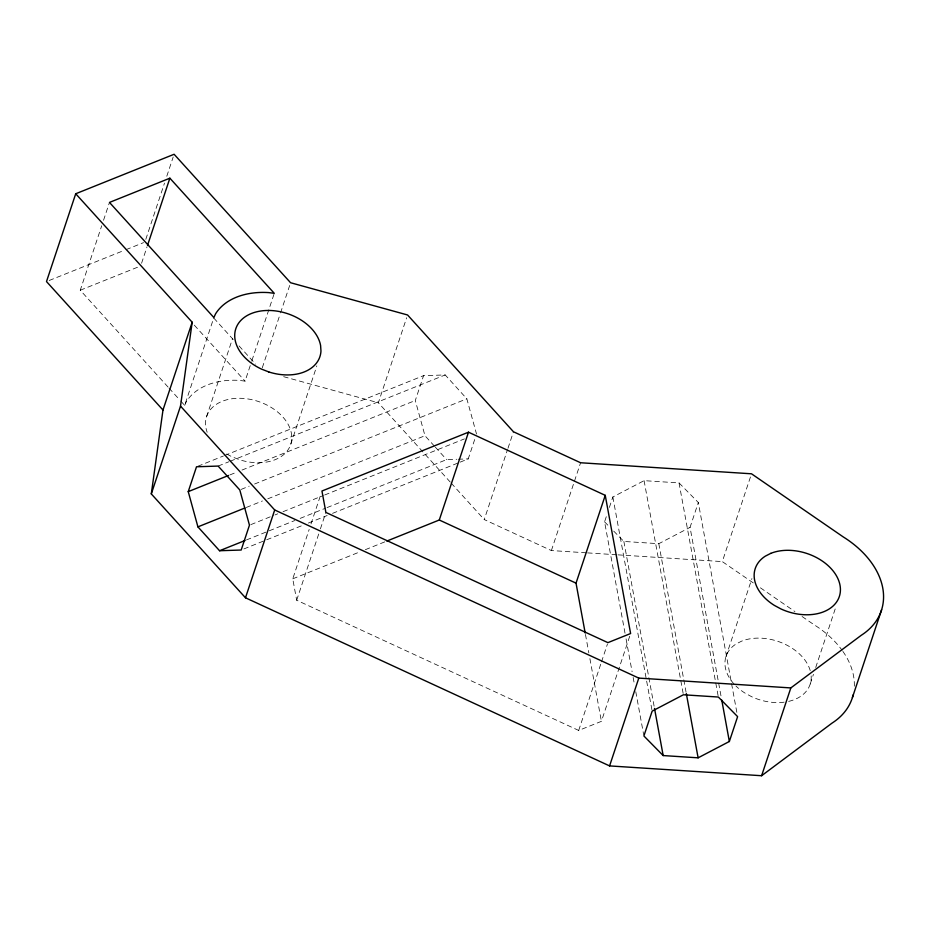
<?xml version="1.0" encoding="UTF-8"?>
<svg xmlns="http://www.w3.org/2000/svg" width="930" height="930" viewBox="0 0 930 930"><rect width="100%" height="100%" fill="white"/><g stroke="black" fill="none" stroke-linecap="round" stroke-linejoin="round"><path stroke-width="0.7" stroke-dasharray="4.65 3.49" d="M168.074 387.078L80.259 290.23L101.719 225.746M103.544 220.259L109.473 202.426M145.801 239.336L164.517 183.082M166.796 176.223L173.189 157.019M141.569 263.248L147.056 246.776M180.769 401.063L184.663 405.375L213.877 317.56M206.483 416.931L232.488 338.729M184.663 405.375L186.326 401.725A69.111 47.756 18.4 0 1 239.452 380.405L245.067 381.126L251.46 361.921M251.914 360.549L274.28 293.322M262.283 367.792L280.081 314.282M280.535 312.91L289.672 285.475M290.823 444.087L316.839 365.885M629.703 636.271L601.408 721.343L578.693 730.445L296.682 600.234L292.752 578.82L309.178 529.426M311.004 523.939L321.048 493.76M296.682 600.234L319.955 530.263M320.408 528.891L325.884 512.43M450.248 482.066L378.359 402.783L406.654 317.723M434.391 446.109L424.975 435.728L415.303 400.505L423.569 375.65L445.203 374.941L466.848 398.819L476.52 434.043M460.187 462.129L468.243 458.897L475.649 436.658M586.144 552.804L551.374 550.56L484.251 519.568L507.524 449.597M507.989 448.225L513.465 431.764M551.374 550.56L580.587 462.756M625.018 633.191L604.581 521.846L606.755 515.301M609.371 507.454L612.847 496.992L644.083 480.659L679.028 482.914L698.314 502.514L737.362 715.205M578.693 730.445L601.059 663.218M601.512 661.846L607.453 644.013M720.971 695.814L690.048 527.368L698.314 502.514M753.265 582.901L722.308 561.604L751.056 475.172M725.9 656.778L751.917 578.565M810.251 683.934L813.448 674.32M815.726 667.461L836.268 605.721M613.719 531.135L623.867 541.446L658.8 543.701L690.048 527.368M49.197 280.488L124.678 250.193M126.027 249.659L143.546 242.625M80.259 290.23L140.663 265.992M197.858 466.244L223.386 456.002M224.723 455.456L423.569 375.65M218.143 466.07L228.885 461.757M230.233 461.222L445.203 374.941M229.896 474.916L236.615 472.219M241.986 470.069L415.303 400.505M241.126 489.413L249.194 486.169M254.564 484.019L466.848 398.819M246.287 507.454L262.411 500.979M267.782 498.829L424.975 435.728M250.798 524.636L273.641 515.464M274.989 514.929L277.675 513.848M283.046 511.698L323.349 495.516M324.698 494.981L464.419 438.902M246.438 539.946L267.933 531.321M269.27 530.786L294.798 520.533M300.169 518.382L325.698 508.14M327.046 507.594L446.621 459.606L456.711 459.269M243.881 548.944L265.376 540.318M266.712 539.784L302.994 525.218M308.365 523.067L327.174 515.511M332.545 513.36L458.839 462.675M292.752 578.82L358.62 552.374M365.351 549.677L385.508 541.586M458.153 459.222L468.243 458.897M587.586 552.897L616.567 554.768M618.008 554.861L722.308 561.604M283.65 376.685L378.359 402.783M760.403 587.818L794.929 611.58M802.067 616.497L813.983 624.693A88.617 61.217 18.4 0 1 842.138 650.337M604.581 521.846L609.65 527.008M435.333 447.144L446.621 459.606M451.224 483.147L484.251 519.568M213.807 318.083L233.221 339.497M239.045 345.914L255.552 364.118M194.324 325.175L245.067 381.126M169.051 388.159L179.792 399.993M679.028 482.914L718.344 697.035M658.8 543.701L686.061 692.164M644.083 480.659L683.399 694.78M623.867 541.446L654.522 708.462M612.847 496.992L652.163 711.125M626.064 638.898L632.098 671.739M633.144 677.447L634.458 684.585M635.771 691.722L643.63 734.549M585.447 634.434L588.853 652.953M589.899 658.649L601.408 721.343M811.158 675.901A44.303 30.609 18.4 0 1 788.233 701.476M784.13 702.185A44.303 30.609 18.4 0 1 751.812 696.791L745.128 693.176A44.303 30.609 18.4 0 1 735.944 686.026M734.014 684.015A44.303 30.609 18.4 0 1 736.095 643.967L741.605 641.154A44.303 30.609 18.4 0 1 810.297 670.867M842.906 651.407A88.617 61.217 18.4 0 1 854.286 686.944M226.769 453.991A44.303 30.609 18.4 0 0 232.395 456.944L239.58 459.746A44.303 30.609 18.4 0 0 291.753 438.809L291.381 433.264A44.303 30.609 18.4 0 0 239.789 398.273A44.303 30.609 18.4 0 0 207.157 432.252"/><path stroke-width="1.4" d="M151.299 493.911L162.982 410.025L192.185 322.222L75.714 193.766L174.108 154.275L290.579 282.732L407.573 314.979L513.465 431.764L580.587 462.756L751.51 473.8L843.185 536.877A88.617 61.217 18.4 0 1 861.261 635.295L790.826 687.921L761.612 775.725L609.58 765.913L245.485 597.792L151.299 493.911L180.513 406.108L192.185 322.222M75.714 193.766L46.5 281.569L162.982 410.025M147.51 245.404L169.876 178.188L274.28 293.322L268.665 292.601A69.111 47.756 18.4 0 0 215.528 313.922L213.877 317.56L109.473 202.426L169.876 178.188M188.244 491.633L196.509 466.779L218.143 466.07L239.789 489.947L249.461 525.171L241.184 550.025L219.561 550.734L197.916 526.868L188.244 491.633L228.548 475.463M245.485 597.792L274.699 509.977L180.513 406.108M386.857 541.051L439.286 520.01L468.499 432.194L605.244 495.341L630.61 633.528L607.906 642.642L325.884 512.43L321.954 491.017L468.499 432.194M585.191 633.005L576.03 583.145L605.244 495.341M609.58 765.913L638.794 678.098L790.826 687.921M729.353 741.489L737.618 716.635L718.344 697.035L683.399 694.78L652.163 711.125L643.886 735.967L663.171 755.567L698.116 757.822L729.353 741.489L721.761 700.092M852.426 697.512L881.628 609.696M761.612 775.725L832.048 723.11A88.617 61.217 18.4 0 0 853.136 694.931M197.916 526.868L244.939 507.989M219.561 550.734L245.09 540.493M439.286 520.01L576.03 583.145M274.699 509.977L638.794 678.098M686.328 693.594L698.116 757.822M654.522 708.462L663.171 755.567M770.807 553.35L765.297 556.163A44.303 30.609 18.4 0 0 774.33 605.372L781.026 608.976A44.303 30.609 18.4 0 0 840.023 585.307A44.303 30.609 18.4 0 0 770.807 553.35M268.782 371.942L261.597 369.14A44.303 30.609 18.4 0 1 251.391 313.503A44.303 30.609 18.4 0 1 320.594 345.46L320.966 350.994A44.303 30.609 18.4 0 1 268.782 371.942"/></g></svg>
